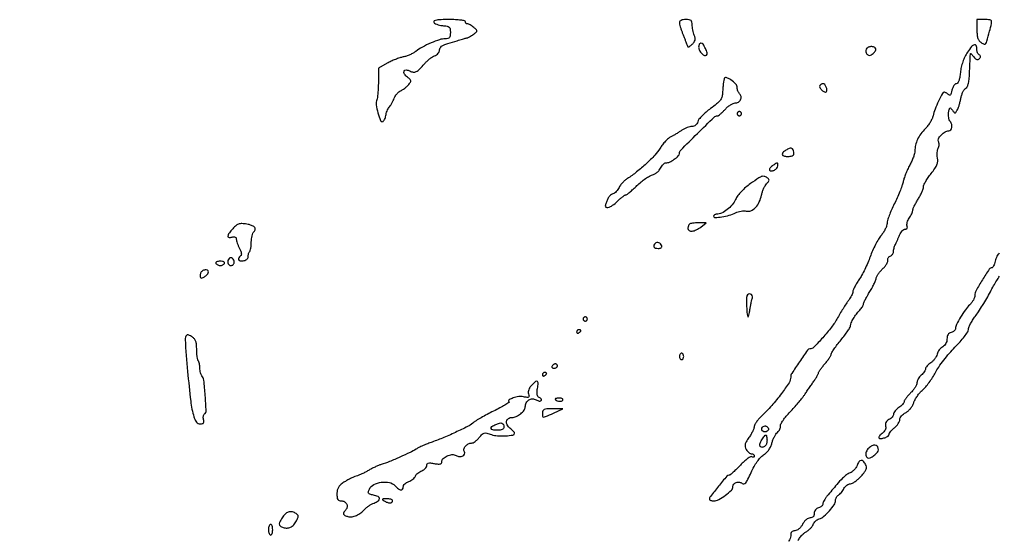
# Model space of a CAD drawing. Extents: x 0 to 2558, y 0 to 3412.
# Drawn here: x 1227.7 to 1685, y 3168.9 to 3412 of the extents above; entities that cross this region are included whole.
import ezdxf

# ---------------------------------------------------------------- set-up
doc = ezdxf.new("R2010")
doc.units = 0

msp = doc.modelspace()

# ---------------------------------------------------------------- linework, layer by layer
for points in [[(1286.775, 2242.902503, 0.000001), (1177.44536, 2242.627485, 0.134519)], [(1176.555032, 2242.380365, -0.000002), (1098.265318, 2241.934774, -0.000173)], [(1685.456973, 3302.744043, 0.105544), (1684.911469, 3302.249149, 0.035625), (1684.345198, 3301.330648, 0.033577), (1683.846279, 3300.195571, 0.03271), (1683.498692, 3298.994043, -0.023313), (1683.1901, 3297.847055, -0.034495), (1682.805439, 3296.8795, -0.037143), (1682.404205, 3296.181349, -0.248676), (1682.062125, 3296, 0.250367), (1680.745125, 3295.296433, 0.008875), (1677.528142, 3290.296784, 0.012448), (1674.596333, 3285.282718, 0.126725), (1674, 3282.967635, -0.085324), (1673.837049, 3282.019689, -0.038569), (1673.324153, 3280.863636, -0.036726), (1672.579667, 3279.697234, -0.041464), (1671.699244, 3278.702251, 0.044948), (1669.600183, 3276.296557, 0.021574), (1667.337833, 3272.876819, 0.018371), (1665.454383, 3269.466384, 0.117496), (1665, 3267.559471, -0.13386), (1664.851135, 3267.013386, -0.073199), (1664.4125, 3266.469202, -0.064368), (1663.76477, 3266.009038, -0.058404), (1663, 3265.710251, 0.083151), (1662.124676, 3265.317572, 0.102223), (1661.496538, 3264.681906, 0.090895), (1661.123827, 3263.786441, 0.05333), (1661, 3262.628803, -0.062493), (1660.860757, 3261.519088, -0.063161), (1660.451747, 3260.482451, -0.065693), (1659.816064, 3259.616349, -0.078925), (1659.011807, 3259.006319, 0.067942), (1658.206023, 3258.422416, 0.041931), (1657.429339, 3257.5444, 0.041348), (1656.795099, 3256.527749, 0.057367), (1656.41661, 3255.523769, -0.063372), (1656.009904, 3254.48285, -0.036775), (1655.281502, 3253.352845, -0.036169), (1654.370003, 3252.310211, -0.050056), (1653.404802, 3251.529581, 0.033571), (1652.484487, 3250.834072, 0.038078), (1651.706411, 3250.048182, 0.041438), (1651.162826, 3249.289099, 0.135476), (1651, 3248.699188, -0.111927), (1650.864106, 3248.09973, -0.036827), (1650.4125, 3247.310018, -0.034545), (1649.765367, 3246.479899, -0.032881), (1649, 3245.732028, 0.047074), (1648.234723, 3244.94063, 0.040561), (1647.5875, 3243.981191, 0.042538), (1647.143415, 3243.006109, 0.085794), (1647, 3242.176454, -0.107946), (1646.802388, 3241.271787, -0.032032), (1646.12691, 3240.017979, -0.030506), (1645.1653, 3238.668713, -0.02867), (1644.027778, 3237.416667, 0.0175), (1642.887711, 3236.216771, 0.021875), (1641.920486, 3235.023368, 0.020771), (1641.209169, 3233.97425, 0.133233), (1641.027778, 3233.36501, -0.143232), (1640.853731, 3232.819788, -0.036425), (1640.273785, 3232.082242, -0.034111), (1639.458956, 3231.302434, -0.028809), (1638.5, 3230.591957, 0.036986), (1637.543368, 3229.858698, 0.040278), (1636.734375, 3229.011557, 0.043973), (1636.172625, 3228.179721, 0.127198), (1636, 3227.512131, -0.117501), (1635.849041, 3226.878625, -0.054381), (1635.384817, 3226.164649, -0.049612), (1634.706853, 3225.48521, -0.049026), (1633.905759, 3224.949564, 0.057546), (1633.028519, 3224.341182, 0.092135), (1632.467256, 3223.626476, 0.101548), (1632.233141, 3222.810972, 0.083427), (1632.3141, 3221.906883, -0.089349), (1632.384766, 3220.997507, -0.084965), (1632.137077, 3220.103224, -0.076076), (1631.572922, 3219.26351, -0.05414), (1630.718673, 3218.515504, 0.031851), (1629.959054, 3217.907869, 0.053471), (1629.417407, 3217.297216, 0.075556), (1629.153219, 3216.774432, 0.282821), (1629.234972, 3216.431695, 0.231418), (1630.226457, 3216.091457, 0.056606), (1631.952916, 3216.50911, 0.056968), (1633.524951, 3217.296327, 0.253406), (1634, 3218.173468, -0.144826), (1634.155162, 3218.697918, -0.029655), (1634.734375, 3219.484703, -0.028937), (1635.542926, 3220.349591, -0.023674), (1636.5, 3221.17866, 0.041696), (1637.456542, 3222.069521, 0.040124), (1638.265625, 3223.117652, 0.042907), (1638.823566, 3224.160111, 0.101764), (1639, 3225.018014, -0.11703), (1639.193509, 3225.833444, -0.058336), (1639.780723, 3226.724778, -0.052935), (1640.644627, 3227.555709, -0.051515), (1641.671301, 3228.195434, 0.065044), (1642.813304, 3228.950514, 0.043469), (1643.905467, 3230.077276, 0.042055), (1644.827194, 3231.427853, 0.048249), (1645.461557, 3232.854576, -0.046647), (1646.112291, 3234.330812, -0.025829), (1647.159444, 3236.000838, -0.025547), (1648.405242, 3237.596831, -0.037231), (1649.670299, 3238.854576, 0.040976), (1651.055693, 3240.252723, 0.017224), (1652.689472, 3242.338532, 0.016905), (1654.292168, 3244.70034, 0.021104), (1655.609482, 3247, -0.031182), (1657.141158, 3249.553231, -0.013719), (1659.463845, 3252.73803, -0.013516), (1662.119851, 3255.991814, -0.017656), (1664.729439, 3258.810315, 0.01417), (1667.130916, 3261.368044, 0.018788), (1669.158023, 3263.834215, 0.016349), (1670.673374, 3265.967076, 0.147309), (1671, 3267.051662, -0.098951), (1671.202559, 3268.065177, -0.022197), (1671.954688, 3269.667346, -0.022189), (1673.005932, 3271.471179, -0.019872), (1674.25, 3273.244457, 0.017942), (1675.760878, 3275.380462, 0.00741), (1677.657105, 3278.372088, 0.007321), (1679.597868, 3281.643261, 0.009349), (1681.284825, 3284.715617, -0.006583), (1682.804964, 3287.52083, -0.009222), (1684.241378, 3289.982478, -0.006078), (1685.500978, 3291.996882, -0.112029)], [(1591.332856, 3168.383168, -0.031218), (1592.466396, 3169.991505, -0.031802), (1593.743261, 3171.390095, -0.058496), (1594.968363, 3172.32224, 0.035352), (1596.127111, 3173.122215, 0.031999), (1597.203279, 3174.102666, 0.033477), (1598.052234, 3175.108539, 0.081867), (1598.4903, 3175.969437, -0.079147), (1598.885953, 3176.757494, -0.049948), (1599.56844, 3177.530832, -0.048828), (1600.414605, 3178.174532, -0.063358), (1601.301152, 3178.577058, 0.101151), (1603.519606, 3179.792684, 0.035442), (1606.132842, 3182.345728, 0.034128), (1608.316481, 3185.171161, 0.142411), (1608.959359, 3187.20031, -0.069048), (1609.075183, 3187.910007, -0.052349), (1609.385804, 3188.636063, -0.053151), (1609.832863, 3189.268861, -0.079177), (1610.354015, 3189.70031, 0.061126), (1610.956436, 3190.163604, 0.0249), (1611.657257, 3190.926029, 0.024187), (1612.337555, 3191.82995, 0.028354), (1612.889199, 3192.75, -0.058901), (1613.479282, 3193.610518, -0.053869), (1614.270134, 3194.339063, -0.057469), (1615.132398, 3194.835017, -0.102142), (1615.931592, 3195, 0.12334), (1616.853035, 3195.230813, 0.032116), (1618.160784, 3196.041789, 0.030645), (1619.577888, 3197.189085, 0.027112), (1620.906697, 3198.546515, 0.016956), (1622.496637, 3200.486235, 0.073382), (1623.216763, 3201.78517, 0.12195), (1623.345847, 3202.883307, 0.091682), (1622.975106, 3204.046515, 0.064646), (1621.918637, 3205.52476, 0.245244), (1620.88177, 3205.891748, 0.217424), (1619.892361, 3205.258964, 0.052621), (1618.993182, 3203.482067, -0.059167), (1618.455519, 3202.453127, -0.04209), (1617.632696, 3201.443576, -0.042558), (1616.668233, 3200.601495, -0.067445), (1615.706056, 3200.078342, 0.073646), (1614.051515, 3199.152103, 0.033769), (1612.196136, 3197.508692, 0.017796), (1609.58446, 3194.664502, 0.003197), (1604.944575, 3189.165049, 0.024718), (1604.200303, 3188.175787, 0.026048), (1603.571219, 3187.13458, 0.026859), (1603.127118, 3186.185603, 0.096296), (1603, 3185.531681, -0.136223), (1602.851359, 3184.996223, -0.072762), (1602.4125, 3184.461038, -0.063693), (1601.764809, 3184.006916, -0.057187), (1601, 3183.710251, 0.0816), (1600.191502, 3183.350538, 0.08438), (1599.551274, 3182.754322, 0.083929), (1599.141521, 3181.977061, 0.079589), (1599, 3181.09362, -0.065472), (1598.878229, 3180.167663, -0.124275), (1598.514246, 3179.515106, -0.129774), (1597.896977, 3179.131018, -0.074765), (1597.02568, 3179, 0.112878), (1596.117766, 3178.792387, 0.063938), (1595.16786, 3178.17368, 0.054977), (1594.265593, 3177.216617, 0.042236), (1593.5, 3176, -0.042236), (1592.734407, 3174.783383, -0.054977), (1591.83214, 3173.82632, -0.063938), (1590.882234, 3173.207613, -0.112878), (1589.97432, 3173, 0.076549), (1589.072357, 3172.861097, 0.141998), (1588.460989, 3172.453776, 0.124203), (1588.111715, 3171.737747, 0.05172), (1588, 3170.660633, -0.104532), (1587.743746, 3169.448307, -0.0421), (1586.927028, 3167.956034, -0.035771)]]:
    msp.add_lwpolyline(points, format="xyb")
for points in [[(1421.243966, 3410.75, 0.179929), (1421.645094, 3410.247259, 0.044102), (1422.612832, 3409.776018, 0.039557), (1423.891151, 3409.400204, 0.030649), (1425.3273, 3409.189635, -0.021388), (1427.450874, 3408.918319, -0.139537), (1428.411262, 3408.457795, -0.175083), (1428.871541, 3407.614718, -0.038288), (1429, 3405.939635, -0.031489), (1428.902417, 3404.391675, -0.13919), (1428.548199, 3403.559711, -0.170928), (1427.855893, 3403.132301, -0.053679), (1426.627118, 3403, 0.079471), (1423.955948, 3402.57274, 0.0218), (1419.955735, 3401.063344, 0.022846), (1415.907999, 3399.107628, 0.042712), (1412.869032, 3397.111621, -0.040276), (1411.672483, 3396.317364, -0.022616), (1410.10828, 3395.541846, -0.022445), (1408.44723, 3394.897265, -0.033864), (1406.946817, 3394.502001, 0.031181), (1405.341556, 3394.088305, 0.014944), (1403.337503, 3393.369339, 0.014753), (1401.283377, 3392.491548, 0.020386), (1399.5, 3391.576409), (1395.5, 3389.313288), (1395.378849, 3382.713611, -0.008235), (1395.286656, 3380.067377, -0.009787), (1395.109661, 3377.574068, -0.00873), (1394.883213, 3375.483577, -0.060335), (1394.63259, 3374.484929, 0.12823), (1394.37618, 3372.191503, 0.029847), (1395.165651, 3368.363903, 0.025321), (1396.325244, 3364.789614, 0.400625), (1397.378881, 3364.287955, 0.142381), (1397.833488, 3364.59936, 0.051207), (1398.270891, 3365.259716, 0.045664), (1398.627807, 3366.124472, 0.040074), (1398.841175, 3367.078328, -0.03433), (1399.060689, 3368.11536, -0.025163), (1399.439172, 3369.229259, -0.025613), (1399.90712, 3370.252092, -0.050218), (1400.397814, 3371, 0.030207), (1400.946885, 3371.76813, 0.012232), (1401.604243, 3372.875432, 0.012051), (1402.25538, 3374.10452, 0.014996), (1402.797987, 3375.278065, -0.040111), (1403.381139, 3376.389286, -0.036428), (1404.151292, 3377.431752, -0.038384), (1404.982505, 3378.262238, -0.088464), (1405.741348, 3378.708654, 0.050177), (1406.542952, 3379.101386, 0.022507), (1407.511734, 3379.765358, 0.022012), (1408.481084, 3380.565168, 0.027885), (1409.298597, 3381.389631, 0.019873), (1410.362069, 3382.689594, 0.19037), (1410.54922, 3383.366636, 0.187472), (1410.224628, 3383.994419, 0.019182), (1408.904776, 3385.071827, -0.083509), (1407.517227, 3386.537816, -0.249642), (1407.381109, 3387.867625, -0.326756), (1408.350693, 3388.46459, -0.103274), (1410.081355, 3387.95646, 0.092043), (1411.683352, 3387.447132, 0.145839), (1413.093513, 3387.682492, 0.085967), (1414.648796, 3388.808224, 0.018314), (1416.899311, 3391.292185, -0.027853), (1417.998639, 3392.460003, -0.022596), (1419.297789, 3393.587372, -0.023156), (1420.593562, 3394.518778, -0.053453), (1421.661333, 3395.061339, 0.063638), (1422.560728, 3395.541558, 0.062385), (1423.317244, 3396.235297, 0.067499), (1423.827176, 3397.032166, 0.109045), (1424, 3397.81519, -0.128733), (1424.236114, 3398.717059, -0.096702), (1424.903601, 3399.501658, -0.067184), (1426.053826, 3400.189425, -0.028324), (1427.75, 3400.804934, -0.000551), (1432.133807, 3402.114873, -0.002483), (1434.700489, 3402.864897, -0.002625), (1436.395757, 3403.341538, -0.039117), (1437, 3403.458146, 0.098047), (1437.300878, 3403.553834, 0.008513), (1438.001534, 3403.955382, 0.01094), (1438.825455, 3404.47115, 0.008281), (1439.70735, 3405.07158, 0.01439), (1441.098487, 3406.114044, 0.209352), (1441.379129, 3406.645066, 0.221366), (1441.170768, 3407.194843, 0.016183), (1439.945919, 3408.314277, 0.022562), (1439.119627, 3408.959522, 0.024952), (1438.265075, 3409.504819, 0.025411), (1437.496192, 3409.892744, 0.104491), (1436.988569, 3410, -0.100219), (1436.61131, 3410.076384, -0.098215), (1436.290392, 3410.29375, -0.097662), (1436.075427, 3410.618345, -0.09787), (1436, 3411, 0.355622), (1435.665741, 3411.410529, 0.018249), (1433.854167, 3411.717033, 0.021421), (1431.430961, 3411.931502, 0.011361), (1428.416667, 3412, 0.00793), (1424.751177, 3411.941862, 0.03522), (1422.60909, 3411.722329, 0.078186), (1421.481797, 3411.337973, 0.366034)], [(1536, 3410.622124, 0.056338), (1536.084015, 3409.878862, 0.013064), (1536.397256, 3408.658438, 0.013322), (1536.83468, 3407.264203, 0.012688), (1537.352362, 3405.872124, -0.001945), (1537.919139, 3404.442791, -0.001677), (1538.503836, 3402.936514, -0.001688), (1539.025029, 3401.56658, -0.004889), (1539.373211, 3400.613881, 0.025996), (1539.830782, 3399.508874, 0.273463), (1540.22057, 3399.246561, 0.188194), (1540.742069, 3399.415661, 0.012492), (1541.958593, 3400.462527, 0.045012), (1542.868841, 3401.448926, 0.106988), (1543.29371, 3402.346411, 0.105487), (1543.31251, 3403.347429, 0.043002), (1542.937744, 3404.663746, -0.026602), (1542.578354, 3405.785192, -0.016976), (1542.275462, 3407.120931, -0.017055), (1542.067175, 3408.454532, -0.030216), (1542, 3409.5651, 0.050812), (1541.869791, 3410.843068, 0.173183), (1541.441979, 3411.547092, 0.14129), (1540.601481, 3411.903513, 0.030097), (1539, 3412, 0.034926), (1537.737923, 3411.911734, 0.072855), (1536.794316, 3411.635177, 0.108629), (1536.21149, 3411.194896, 0.178723)], [(1675, 3407.240547, 0.019705), (1675.095729, 3404.812453, 0.061377), (1675.422598, 3403.211561, 0.089287), (1676.039548, 3402.087893, 0.083275), (1677.022694, 3401.2179, 0.05312), (1678.429116, 3400.534864, 0.331017), (1679.14993, 3400.752607, 0.092422), (1679.691831, 3401.863677, 0.00325), (1680.939905, 3406.5, 0.008125), (1681.843331, 3410.188345, 0.161763), (1681.732587, 3411.328975, 0.270541), (1680.967196, 3411.880994, 0.024104), (1678.5, 3412), (1675, 3412)], [(1545, 3399.122445, 0.119835), (1545.372492, 3397.590572, 0.074452), (1546.461382, 3396.083543, 0.091679), (1547.739237, 3395.183513, 0.313773), (1548.686607, 3395.353273, 0.272911), (1548.954207, 3396.39023, 0.040195), (1548.157859, 3398.501815, 0.040349), (1547.025652, 3400.471758, 0.246971), (1546.021439, 3401, 0.178016), (1545.631617, 3400.856669, 0.092227), (1545.300048, 3400.448468, 0.072299), (1545.075543, 3399.840801, 0.052436)], [(1670.5572, 3396.726312, 0.032683), (1669.358245, 3394.60455, 0.028524), (1668.38389, 3392.247375, 0.028185), (1667.673438, 3389.763418, 0.029854), (1667.263327, 3387.262454, -0.016517), (1666.941897, 3384.911429, -0.04561), (1666.512543, 3383.297866, -0.0739), (1665.980875, 3382.321766, -0.235333), (1665.335097, 3382, 0.18473), (1664.759968, 3381.780005, 0.065628), (1664.17695, 3381.100391, 0.054141), (1663.673922, 3380.109612, 0.041079), (1663.3375, 3378.9375, -0.021595), (1662.998657, 3377.556333, -0.103727), (1662.619118, 3376.845588, -0.261916), (1662.175614, 3376.678003, -0.159932), (1661.6625, 3376.9375, 0.032866), (1661.198617, 3377.344103, 0.03254), (1660.683965, 3377.687891, 0.034339), (1660.194953, 3377.927265, 0.096944), (1659.823339, 3378, 0.275502), (1658.905959, 3377.453001, 0.011411), (1657.094199, 3373.909534, 0.01986), (1655.444689, 3370.115453, 0.038566), (1654.489874, 3366.953895, -0.055567), (1654.03417, 3365.611326, -0.026768), (1653.175093, 3364.007553, -0.026152), (1652.089883, 3362.413047, -0.033894), (1650.927085, 3361.080931, 0.039658), (1648.823985, 3358.614851, 0.047245), (1647.272656, 3355.981843, 0.05047), (1646.321341, 3353.267973, 0.059144), (1646, 3350.560853, -0.066567), (1645.842424, 3349.382501, -0.019746), (1645.294642, 3347.644723, -0.019434), (1644.517891, 3345.720746, -0.019826), (1643.598782, 3343.875953, 0.017721), (1642.626324, 3341.944488, 0.013323), (1641.690374, 3339.757311, 0.013513), (1640.919717, 3337.650516, 0.029957), (1640.473998, 3336, -0.034178), (1639.974248, 3334.209535, -0.010182), (1638.97151, 3331.552646, -0.010161), (1637.720423, 3328.60643, -0.010817), (1636.375216, 3325.774964, 0.012651), (1635.083066, 3323.029245, 0.014462), (1633.99147, 3320.340328, 0.013676), (1633.198001, 3318.018974, 0.075647), (1633, 3316.717742, -0.083127), (1632.811718, 3315.59307, -0.030306), (1632.192188, 3314.095866, -0.029046), (1631.302464, 3312.509012, -0.030741), (1630.25, 3311.067188, 0.038781), (1629.028757, 3309.336446, 0.015165), (1627.608768, 3306.77767, 0.014905), (1626.232979, 3303.903925, 0.017955), (1625.120274, 3301.12441, -0.015384), (1623.999398, 3298.282229, -0.011475), (1622.596449, 3295.217994, -0.011625), (1621.139386, 3292.388616, -0.02573), (1619.870274, 3290.319825, 0.014677), (1618.77135, 3288.614189, 0.017616), (1617.843143, 3286.946055, 0.016492), (1617.164565, 3285.503015, 0.101996), (1617, 3284.704683, -0.086507), (1616.875836, 3283.992402, -0.027096), (1616.453085, 3282.990686, -0.026168), (1615.850745, 3281.903288, -0.026175), (1615.138162, 3280.884859, 0.020541), (1614.202744, 3279.579502, 0.005593), (1612.834271, 3277.442223, 0.005648), (1611.33517, 3274.980776, 0.005847), (1609.909626, 3272.514199, -0.035396), (1607.039263, 3268.1627, -0.019145), (1602.942646, 3263.220917, -0.012238), (1598.756954, 3258.771979, -0.200473), (1596.908943, 3258, 0.244156), (1595.871245, 3257.461159, 0.004105), (1592.085518, 3251.983048, 0.005723), (1588.49763, 3246.566611, 0.144392), (1588, 3244.879343, -0.144548), (1587.218303, 3242.231906, -0.016732), (1583.645154, 3237.094112, -0.020335), (1579.118703, 3231.517194, -0.021748), (1574.25, 3226.455351, 0.02277), (1573.005886, 3225.156584, 0.026766), (1571.954688, 3223.815627, 0.027205), (1571.202619, 3222.607868, 0.126302), (1571, 3221.818542, -0.09217), (1570.847167, 3220.996506, -0.019575), (1570.268571, 3219.653486, -0.019857), (1569.463197, 3218.127579, -0.017723), (1568.51003, 3216.609918, 0.016716), (1567.213211, 3214.554286, 0.077569), (1566.701177, 3213.251746, 0.122494), (1566.72734, 3212.164302, 0.072733), (1567.250577, 3210.970371, 0.04204), (1567.814531, 3210.216513, 0.043793), (1568.489594, 3209.578796, 0.047883), (1569.170134, 3209.138998, 0.120082), (1569.740547, 3209, -0.082708), (1570.221555, 3208.919886, -0.092533), (1570.630036, 3208.688914, -0.100614), (1570.903176, 3208.344915, -0.118178), (1571, 3207.940983, -0.125988), (1570.911008, 3207.593412, -0.188837), (1570.673462, 3207.394864, -0.148083), (1570.313686, 3207.384462, -0.072238), (1569.888381, 3207.568984, 0.27138), (1569.208356, 3207.585022, 0.030544), (1567.853162, 3206.72119, 0.0298), (1566.224851, 3205.382388, 0.018313), (1564.466736, 3203.628001, -0.010304), (1562.745975, 3201.854992, -0.014704), (1561.141736, 3200.359475, -0.01057), (1559.76314, 3199.198789, -0.17131), (1559.199964, 3199, 0.22146), (1558.137432, 3198.505111, 0.004386), (1554.234807, 3193.779028, 0.005256), (1550.47464, 3189.042305, 0.166631), (1550, 3187.657629, 0.26197), (1550.142305, 3187.404662, 0.05954), (1550.6071, 3187.193178, 0.0469), (1551.274932, 3187.047805, 0.03016), (1552.066722, 3187, 0.126176), (1554.346651, 3187.584651, 0.034481), (1557.496559, 3189.608017, 0.031868), (1560.289657, 3191.978003, 0.203608), (1561, 3193.650074, -0.175439), (1561.430265, 3194.83858, -0.139319), (1562.565207, 3195.613793, -0.124933), (1564.043086, 3195.723089, -0.13022), (1565.368285, 3195.109314, 0.245948), (1566.179317, 3194.936109, 0.156457), (1567.003837, 3195.479047, 0.055107), (1568.00099, 3197.041699, 0.009347), (1569.506979, 3200.247438, -0.020656), (1570.886596, 3203.019506, -0.028167), (1572.367605, 3205.3848, -0.032057), (1573.878227, 3207.253496, -0.061424), (1575.345638, 3208.5, 0.047543), (1576.683053, 3209.573798, 0.045674), (1577.813555, 3210.894404, 0.045806), (1578.682671, 3212.39434, 0.048444), (1579.244879, 3214, -0.031929), (1579.699502, 3215.450009, -0.027209), (1580.356236, 3216.9125, -0.028119), (1581.103186, 3218.179506, -0.066574), (1581.825531, 3219, 0.054337), (1582.462103, 3219.688466, 0.05071), (1582.952521, 3220.513414, 0.054407), (1583.233735, 3221.344396, 0.104078), (1583.240888, 3222.045663, -0.179833), (1583.38074, 3222.919756, -0.02185), (1584.428067, 3224.596944, -0.023693), (1585.906341, 3226.54444, -0.017444), (1587.716028, 3228.560368, 0.00713), (1589.657542, 3230.63541, 0.007171), (1591.535333, 3232.761057, 0.007031), (1593.118947, 3234.659754, 0.028419), (1594, 3235.882783, -0.005748), (1594.763802, 3237.051266, -0.002118), (1595.867188, 3238.682624, -0.002099), (1597.087189, 3240.454021, -0.002522), (1598.25, 3242.10942, 0.008999), (1599.303358, 3243.651072, 0.012298), (1600.192188, 3245.078864, 0.009152), (1600.876543, 3246.291156, 0.124542), (1601, 3246.779115, -0.141622), (1601.136968, 3247.252985, -0.011138), (1601.869312, 3248.358625, -0.014449), (1602.82581, 3249.653565, -0.010541), (1603.959359, 3251.037774, 0.014292), (1605.095507, 3252.446583, 0.017982), (1606.061345, 3253.816412, 0.016283), (1606.781165, 3255.002139, 0.119882), (1606.959359, 3255.635119, -0.133351), (1607.172868, 3256.323079, -0.009115), (1608.309937, 3258.042466, -0.012514), (1609.77328, 3260.059839, -0.009046), (1611.5, 3262.236346, 0.009686), (1613.223752, 3264.414831, 0.013401), (1614.678125, 3266.438223, 0.00994), (1615.799329, 3268.162531, 0.140071), (1616, 3268.864796, -0.103761), (1616.286128, 3270.22874, -0.028411), (1617.287367, 3272.198016, -0.028174), (1618.671992, 3274.295314, -0.030512), (1620.25, 3276.165578, 0.024435), (1620.919832, 3276.940183, 0.027164), (1621.485938, 3277.750476, 0.027975), (1621.887555, 3278.48639, 0.111365), (1622, 3278.984977, -0.110274), (1622.136045, 3279.594325, -0.008449), (1622.88125, 3281.112831, -0.011272), (1623.850931, 3282.90628, -0.008349), (1625, 3284.845576, 0.012207), (1626.14869, 3286.818787, 0.015018), (1627.11875, 3288.7156, 0.013467), (1627.835826, 3290.339742, 0.097517), (1628, 3291.173508, -0.123074), (1628.184687, 3291.912451, -0.028113), (1628.859089, 3293.022261, -0.027436), (1629.805074, 3294.248444, -0.023715), (1630.924557, 3295.427721, 0.028589), (1632.008953, 3296.592556, 0.037686), (1632.84843, 3297.775559, 0.041508), (1633.363931, 3298.81906, 0.187731), (1633.367087, 3299.48577, -0.123206), (1633.303118, 3300.010846, -0.100773), (1633.484162, 3300.548485, -0.090912), (1633.883974, 3301.016467, -0.07918), (1634.442529, 3301.339573, 0.078902), (1635.037915, 3301.683546, 0.065313), (1635.542493, 3302.215499, 0.066678), (1635.883664, 3302.8469, 0.090808), (1636, 3303.482184, -0.044131), (1636.063337, 3304.198391, -0.022286), (1636.262142, 3305.083384, -0.021945), (1636.550618, 3305.985756, -0.030366), (1636.892399, 3306.763569, 0.010505), (1637.310471, 3307.620894, 0.004339), (1637.841715, 3308.797736, 0.00429), (1638.389797, 3310.06998, 0.005508), (1638.87096, 3311.25, -0.043655), (1639.396731, 3312.302154, -0.050571), (1640.075766, 3313.192187, -0.057771), (1640.798001, 3313.803735, -0.14786), (1641.447176, 3314, 0.091742), (1642.00933, 3314.104022, 0.159994), (1642.373289, 3314.400299, 0.153262), (1642.500042, 3314.865343, 0.082272), (1642.379425, 3315.453619, -0.113225), (1642.277516, 3316.171998, -0.046462), (1642.452299, 3317.146723, -0.042842), (1642.844053, 3318.20053, -0.042391), (1643.410809, 3319.176125, 0.024047), (1644.019063, 3320.140023, 0.023914), (1644.533175, 3321.159628, 0.024592), (1644.894696, 3322.091624, 0.080387), (1645, 3322.742378, -0.096207), (1645.141776, 3323.472386, -0.015054), (1645.734375, 3324.821968, -0.016268), (1646.542828, 3326.388647, -0.013545), (1647.5, 3328, 0.018081), (1648.457675, 3329.646022, 0.019493), (1649.268476, 3331.316831, 0.019429), (1649.84917, 3332.796571, 0.082593), (1650.009706, 3333.730128, -0.10891), (1650.225581, 3334.684513, -0.01997), (1651.064546, 3336.298577, -0.02062), (1652.220493, 3338.140226, -0.017462), (1653.58702, 3339.988432, 0.017021), (1655.363588, 3342.386787, 0.053864), (1656.313248, 3344.142247, 0.077021), (1656.681482, 3345.683481, 0.069658), (1656.585941, 3347.320294, -0.037364), (1656.436099, 3348.535344, -0.031299), (1656.455026, 3349.83431, -0.032442), (1656.625103, 3351.023908, -0.071252), (1656.938852, 3351.885744, 0.06284), (1657.231857, 3352.650504, 0.054017), (1657.345668, 3353.504822, 0.056306), (1657.273545, 3354.322441, 0.088504), (1657.014619, 3354.976346, -0.271478), (1656.985177, 3356.23452, -0.063688), (1658.284274, 3358.001429, -0.060646), (1660.116698, 3359.509067, -0.142789), (1661.80074, 3360, 0.20674), (1662.753692, 3360.41162, 0.147964), (1663.277291, 3361.46439, 0.110397), (1663.202179, 3362.902816, 0.090067), (1662.527653, 3364.293069, -0.075162), (1662.085232, 3365.140129, -0.040786), (1661.794198, 3366.281044, -0.039504), (1661.683557, 3367.51716, -0.049838), (1661.785906, 3368.660372, -0.010393), (1662.124529, 3370.25168, -0.219781), (1662.414929, 3370.623445, -0.346018), (1662.792509, 3370.550333, -0.020481), (1663.567633, 3369.57662, 0.016695), (1664.379317, 3368.540991, 0.234367), (1664.800119, 3368.356983, 0.244434), (1665.190066, 3368.584237, 0.01807), (1665.831864, 3369.685834, 0.036602), (1666.260823, 3370.650987, 0.012814), (1666.737902, 3372.09338, 0.012646), (1667.183462, 3373.712679, 0.014445), (1667.52517, 3375.282478, -0.032435), (1667.907916, 3376.779606, -0.034594), (1668.474897, 3378.181614, -0.03692), (1669.129439, 3379.305775, -0.115388), (1669.771525, 3379.892015, 0.158485), (1670.514525, 3380.695616, 0.053379), (1671.030853, 3382.226858, 0.034201), (1671.386591, 3384.577625, 0.010772), (1671.600828, 3388.127946, -0.000874), (1671.716707, 3390.989325, -0.001319), (1671.828578, 3393.481334, -0.000502), (1671.932586, 3395.623958, -0.031464), (1671.975037, 3396, -0.534132), (1672.109821, 3396.059275, -0.045174), (1672.469973, 3395.781413, -0.029608), (1672.964064, 3395.265898, -0.014367), (1673.53555, 3394.553747, 0.035364), (1674.281744, 3393.699898, 0.114554), (1674.91783, 3393.306607, 0.171999), (1675.505825, 3393.315434, 0.107846), (1676.090879, 3393.690879, 0.04804), (1676.537312, 3394.23246, 0.14999), (1676.6734, 3394.679307, 0.180235), (1676.525583, 3395.073479, 0.075595), (1676.087132, 3395.446149, -0.102199), (1675.670525, 3395.839951, -0.051895), (1675.319345, 3396.473495, -0.048475), (1675.080613, 3397.230282, -0.052222), (1675, 3398, 0.086481), (1674.685293, 3399.805898, 0.39505), (1673.820971, 3400.248501, 0.15468), (1672.462472, 3399.346514, 0.024519)], [(1624.75, 3399.253989, 0.136532), (1623.623116, 3398.643565, 0.159612), (1623.056732, 3397.572475, 0.160607), (1623.235434, 3396.379024, 0.138398), (1624.095961, 3395.440693, 0.24856), (1625.326212, 3395.358971, 0.092058), (1626.800289, 3396.37724, 0.103063), (1627.71305, 3397.778701, 0.316377), (1627.457143, 3398.820171, 0.092345), (1626.963873, 3399.111083, 0.047484), (1626.267098, 3399.291818, 0.04498), (1625.490357, 3399.345499, 0.051084)], [(1556.85194, 3384.25, 0.013848), (1556.619597, 3382.873472, 0.009253), (1556.426668, 3381.286993, 0.008134), (1556.269946, 3379.474251, 0.005533), (1556.14806, 3377.407528, -0.072941), (1555.804191, 3375.652347, -0.083332), (1554.976679, 3374.156744, -0.054215), (1553.409804, 3372.572782, -0.014388), (1550.58345, 3370.407528, 0.020103), (1548.465736, 3368.74642, 0.022859), (1546.581027, 3366.986899, 0.022833), (1545.133183, 3365.363724, 0.105658), (1544.564398, 3364.25, -0.066133), (1544.172389, 3363.306319, -0.086828), (1543.573124, 3362.593414, -0.09173), (1542.795798, 3362.152858, -0.08336), (1541.885318, 3362, 0.063169), (1540.901984, 3361.87527, 0.027166), (1539.639014, 3361.475352, 0.02635), (1538.323047, 3360.897643, 0.031492), (1537.15437, 3360.213964, -0.008613), (1535.956257, 3359.437437, -0.005581), (1534.545346, 3358.578857, -0.005611), (1533.148034, 3357.770845, -0.010581), (1532, 3357.155695, 0.061969), (1530.866331, 3356.389204, 0.024089), (1529.5, 3355.073658, 0.023404), (1528.140733, 3353.49021, 0.026808), (1527, 3351.854451, -0.047773), (1524.517659, 3348.594713, -0.019118), (1520.550394, 3344.620607, -0.019041), (1516.026831, 3340.732869, -0.027043), (1511.704463, 3337.661429, 0.037316), (1510.553051, 3336.807146, 0.027179), (1509.405163, 3335.700145, 0.027662), (1508.426713, 3334.523943, 0.052809), (1507.802706, 3333.466332, -0.044905), (1507.250926, 3332.496511, -0.038876), (1506.510233, 3331.589386, -0.040758), (1505.70283, 3330.871359, -0.08472), (1504.956214, 3330.486103, 0.068211), (1504.245335, 3330.148352, 0.047133), (1503.548366, 3329.591678, 0.047152), (1502.968321, 3328.914667, 0.068485), (1502.607327, 3328.216881, -0.006), (1502.331779, 3327.468216, -0.004291), (1502.006329, 3326.637146, -0.004332), (1501.682508, 3325.850469, -0.009262), (1501.416023, 3325.25, 0.332774), (1501.609462, 3324.325632, 0.262201), (1502.641237, 3324.106627, 0.076361), (1504.759417, 3325.145881, 0.041394), (1507, 3327, -0.012396), (1508.235299, 3328.14906, -0.016861), (1509.408444, 3329.11875, -0.013773), (1510.41723, 3329.853455, -0.151628), (1510.88936, 3330, 0.165345), (1511.389888, 3330.170172, 0.008039), (1512.783138, 3331.277447, 0.012354), (1514.410296, 3332.682592, 0.008534), (1516.184208, 3334.348756, -0.020035), (1518.095812, 3336.063238, -0.020026), (1520.138785, 3337.619471, -0.02033), (1522.027123, 3338.830576, -0.071049), (1523.363335, 3339.376343, 0.065243), (1524.481453, 3339.818022, 0.045486), (1525.604428, 3340.582039, 0.045673), (1526.564705, 3341.531259, 0.068201), (1527.194524, 3342.527588, -0.042686), (1527.727192, 3343.473541, -0.048291), (1528.393928, 3344.273729, -0.054461), (1529.088165, 3344.824647, -0.141429), (1529.695698, 3345, 0.113983), (1531.400009, 3345.39364, 0.039273), (1533.592971, 3346.685849, 0.036794), (1535.492638, 3348.236353, 0.206018), (1536, 3349.415444, -0.197988), (1536.640029, 3350.968414, -0.002467), (1544.399146, 3358.70619, -0.002496), (1552.228969, 3366.361008, -0.194681), (1553.807891, 3367, 0.159835), (1554.284399, 3367.156319, 0.017452), (1555.201532, 3367.88125, 0.019954), (1556.255789, 3368.851025, 0.014848), (1557.342416, 3370, -0.034012), (1558.514617, 3371.148019, -0.034652), (1559.824684, 3372.11875, -0.036867), (1561.077258, 3372.794477, -0.105646), (1562.039099, 3373, 0.134), (1563.554701, 3373.413609, 0.146493), (1564.58879, 3374.530211, 0.15662), (1564.799833, 3375.97125, 0.156279), (1564.132783, 3377.267217, -0.061779), (1563.698902, 3377.823967, -0.039109), (1563.332755, 3378.562211, -0.038857), (1563.08296, 3379.356857, -0.056784), (1563, 3380.08499, 0.189195), (1562.306402, 3381.8524, 0.056918), (1560.074036, 3383.767863, 0.074655), (1557.836136, 3384.838969, 0.444552)], [(1601.570027, 3381.113307, 0.279834), (1601.562752, 3380.188231, 0.073871), (1602.539658, 3378.993238, 0.076804), (1603.795581, 3378.161945, 0.31394), (1604.647705, 3378.314371, 0.223415), (1604.954452, 3379.165829, 0.076638), (1604.625973, 3380.469635, 0.076428), (1603.918725, 3381.617154, 0.21992), (1603.090402, 3382, 0.078824), (1602.677866, 3381.934558, 0.053384), (1602.24269, 3381.739534, 0.052664), (1601.851688, 3381.452521, 0.069808)], [(1563, 3368, 0.099038), (1563.076342, 3367.618362, 0.097945), (1563.29375, 3367.29375, 0.097945), (1563.618362, 3367.076342, 0.099038), (1564, 3367, 0.099038), (1564.381638, 3367.076342, 0.097945), (1564.70625, 3367.29375, 0.097945), (1564.923658, 3367.618362, 0.099038), (1565, 3368, 0.099038), (1564.923658, 3368.381638, 0.097945), (1564.70625, 3368.70625, 0.097945), (1564.381638, 3368.923658, 0.099038), (1564, 3369, 0.099038), (1563.618362, 3368.923658, 0.097945), (1563.29375, 3368.70625, 0.097945), (1563.076342, 3368.381638, 0.099038)], [(1585.75, 3350.919901, 0.061225), (1584.379621, 3349.87876, 0.254269), (1584.082429, 3348.920746, 0.281172), (1584.725195, 3348.224352, 0.069419), (1586.333333, 3348, 0.037324), (1588.143534, 3348.135318, 0.142442), (1589.160865, 3348.60461, 0.214013), (1589.535934, 3349.413995, 0.094955), (1589.32411, 3350.597766, 0.067929), (1588.803874, 3351.545411, 0.213979), (1588.18619, 3351.892126, 0.133307), (1587.302615, 3351.735752, 0.021802)], [(1579.442702, 3343.581761, 0.03361), (1578.743354, 3342.99442, 0.055583), (1578.250696, 3342.402323, 0.078326), (1578.019871, 3341.89447, 0.270219), (1578.108444, 3341.558222, 0.229437), (1579.066221, 3341.225518, 0.092225), (1580.424654, 3341.646721, 0.087805), (1581.594, 3342.553798, 0.186074), (1582, 3343.606989, 0.036869), (1581.923557, 3344.642265, 0.374478), (1581.620759, 3344.900828, 0.148947), (1581.051043, 3344.721103, 0.007517)], [(1569.243824, 3335.305896, 0.024744), (1567.00335, 3333.567603, 0.025265), (1564.961841, 3331.627854, 0.026935), (1563.302761, 3329.684211, 0.05265), (1562.243824, 3327.947372, -0.064113), (1560.608874, 3325.398658, -0.051411), (1558.26596, 3323.128399, -0.054018), (1555.700118, 3321.523367, -0.113244), (1553.41896, 3321, 0.064217), (1552.876465, 3320.930036, 0.081972), (1552.41682, 3320.724718, 0.09869), (1552.109307, 3320.420253, 0.149508), (1552, 3320.062871, 0.429383), (1552.680453, 3319.416596, 0.025858), (1555.800941, 3319.73983, 0.031276), (1559.313588, 3320.515935, 0.046639), (1562.241371, 3321.662287, -0.043244), (1563.458675, 3322.148452, -0.033618), (1564.84873, 3322.46854, -0.034559), (1566.195153, 3322.590078, -0.066808), (1567.267903, 3322.468897, 0.165885), (1569.44251, 3322.649524, 0.099869), (1571.584641, 3324.149017, 0.080871), (1573.339187, 3326.715817, 0.063145), (1574.377604, 3329.934383, -0.032346), (1574.749467, 3331.386852, -0.025106), (1575.33284, 3332.911186, -0.025695), (1576.024392, 3334.282467, -0.054327), (1576.722113, 3335.245432, 0.020504), (1577.619224, 3336.322353, 0.143148), (1577.86367, 3336.954097, 0.220305), (1577.675262, 3337.472089, 0.056126), (1576.960237, 3338.045737, 0.060195), (1575.583679, 3338.700106, 0.167717), (1574.528361, 3338.690777, 0.063648), (1573.142546, 3337.989781, 0.003734)], [(1330, 3316.321411, 0.093668), (1328.604953, 3315.474835, 0.029925), (1326.893031, 3313.739948, 0.027748), (1325.424878, 3311.861551, 0.146608), (1325.022236, 3310.633369, 0.256612), (1325.171331, 3310.344685, 0.1053), (1325.594032, 3310.174945, 0.068245), (1326.235116, 3310.15202, 0.03883), (1327, 3310.289749, -0.047866), (1327.875923, 3310.431211, -0.125899), (1328.496403, 3310.314439, -0.173613), (1328.865437, 3309.949149, -0.112141), (1329, 3309.35672, 0.064565), (1329.097323, 3308.606186, 0.018359), (1329.439548, 3307.4784, 0.018166), (1329.923577, 3306.221749, 0.018317), (1330.496333, 3305.007091, -0.026674), (1331.065958, 3303.744836, -0.057326), (1331.335923, 3302.71364, -0.08599), (1331.313023, 3301.951421, -0.206781), (1330.996333, 3301.497734, 0.108963), (1330.118988, 3300.645905, 0.276488), (1330.081768, 3299.792499, 0.223541), (1330.861403, 3299.218022, 0.084264), (1332.25, 3299.180449, 0.064588), (1333.143082, 3299.42769, 0.081306), (1333.868511, 3299.883839, 0.092661), (1334.342514, 3300.491541, 0.118052), (1334.512754, 3301.179421, -0.038629), (1334.572017, 3301.876485, -0.034735), (1334.738328, 3302.582078, -0.036464), (1334.978696, 3303.194858, -0.084875), (1335.262754, 3303.596087, 0.133006), (1335.549404, 3304.095644, 0.022346), (1335.783434, 3305.184059, 0.023095), (1335.945966, 3306.521533, 0.018689), (1336, 3307.966667, -0.029874), (1336.088442, 3309.445606, -0.030984), (1336.3525, 3310.885208, -0.032596), (1336.737588, 3312.09351, -0.103291), (1337.2, 3312.8, 0.061548), (1337.641215, 3313.365624, 0.106054), (1337.832908, 3313.928583, 0.12425), (1337.763506, 3314.457972, 0.105099), (1337.45, 3314.929237, 0.108325), (1336.10472, 3315.769929, 0.039519), (1333.923998, 3316.358778, 0.039686), (1331.653767, 3316.598968, 0.096478)], [(1540.666667, 3316.333333, 0.077955), (1540.410903, 3315.982401, 0.038133), (1540.195833, 3315.470833, 0.036641), (1540.049145, 3314.892744, 0.043841), (1540, 3314.333333, 0.27056), (1540.563023, 3313.369023, 0.157411), (1541.91674, 3313.092353, 0.087781), (1543.89559, 3313.673765, 0.050772), (1546, 3315), (1548.5, 3316.955528), (1544.916667, 3316.977764, 0.017279), (1543.495784, 3316.937473, 0.021899), (1542.190104, 3316.797635, 0.020622), (1541.129613, 3316.591787, 0.138995)], [(1524.6875, 3307.354167, 0.093249), (1524.070848, 3306.45172, 0.241718), (1524.117382, 3305.688046, 0.196257), (1524.805115, 3305.167385, 0.065198), (1526.083333, 3305, 0.055066), (1526.860897, 3305.085896, 0.098609), (1527.446404, 3305.345, 0.142962), (1527.755382, 3305.732137, 0.179733), (1527.770833, 3306.1875, 0.105531), (1527.235871, 3307.09629, 0.11722), (1526.393926, 3307.666264, 0.132907), (1525.468249, 3307.756771, 0.155894)], [(1319.5, 3298, 0.085235), (1319.838188, 3297.617226, 0.053414), (1320.342439, 3297.29375, 0.051777), (1320.925537, 3297.074147, 0.064269), (1321.5, 3297, 0.064269), (1322.074463, 3297.074147, 0.051777), (1322.657561, 3297.29375, 0.053414), (1323.161812, 3297.617226, 0.085235), (1323.5, 3298, 0.259199), (1323.517887, 3298.385721, 0.162984), (1323.190983, 3298.713525, 0.081563), (1322.488004, 3298.931662, 0.034543), (1321.5, 3299, 0.034543), (1320.511996, 3298.931662, 0.081563), (1319.809017, 3298.713525, 0.162984), (1319.482113, 3298.385721, 0.259199)], [(1325.63948, 3300.306147, 0.128822), (1325.066992, 3299.327196, 0.132661), (1325.05672, 3298.20489, 0.15216), (1325.59764, 3297.335619, 0.179946), (1326.5, 3297, 0.095012), (1327.072549, 3297.109789, 0.096907), (1327.559375, 3297.423289, 0.098834), (1327.885271, 3297.891133, 0.103216), (1328, 3298.440983, 0.098073), (1327.782775, 3299.537796, 0.128462), (1327.169706, 3300.350022, 0.172865), (1326.37668, 3300.618432, 0.194761)], [(1312.345077, 3293.456872, 0.043454), (1312.162863, 3292.82214, 0.049057), (1312.102934, 3292.190972, 0.055398), (1312.164424, 3291.654164, 0.141091), (1312.352295, 3291.314371, 0.314465), (1313.121028, 3291.17762, 0.055749), (1314.443234, 3291.978628, 0.053743), (1315.63316, 3293.11743, 0.1768), (1316, 3294.122445, 0.299386), (1315.530862, 3294.835717, 0.147902), (1314.406013, 3294.963991, 0.106206), (1313.110111, 3294.428653, 0.151396)], [(1567.569546, 3282.833158, 0.080208), (1567.336344, 3281.320438, 0.008785), (1567.423413, 3277.79397, 0.007661), (1567.628206, 3274.240968, 0.104008), (1567.98528, 3273, 0.652588), (1568.126316, 3273.010318, 0.016611), (1568.384638, 3273.821875, 0.015994), (1568.676565, 3274.99968, 0.008084), (1568.972594, 3276.5, -0.003357), (1569.278646, 3278.132231, -0.003557), (1569.600946, 3279.728906, -0.003393), (1569.897614, 3281.100048, -0.01624), (1570.097427, 3281.875, 0.181586), (1570.016458, 3282.960746, 0.196159), (1569.242479, 3283.681352, 0.213226), (1568.238948, 3283.623228, 0.197446)], [(1491, 3272, 0.099038), (1491.076342, 3271.618362, 0.097945), (1491.29375, 3271.29375, 0.097945), (1491.618362, 3271.076342, 0.099038), (1492, 3271, 0.099038), (1492.381638, 3271.076342, 0.097945), (1492.70625, 3271.29375, 0.097945), (1492.923658, 3271.618362, 0.099038), (1493, 3272, 0.099038), (1492.923658, 3272.381638, 0.097945), (1492.70625, 3272.70625, 0.097945), (1492.381638, 3272.923658, 0.099038), (1492, 3273, 0.099038), (1491.618362, 3272.923658, 0.097945), (1491.29375, 3272.70625, 0.097945), (1491.076342, 3272.381638, 0.099038)], [(1488, 3265.940983, 0.108972), (1488.078288, 3265.586039, 0.182303), (1488.29375, 3265.3746, 0.161196), (1488.6179, 3265.343488, 0.082592), (1489, 3265.5, 0.029505), (1489.382774, 3265.768994, 0.035638), (1489.70625, 3266.066025, 0.038439), (1489.934461, 3266.34829, 0.151918), (1490, 3266.559017, 0.210953), (1489.92554, 3266.727648, 0.081139), (1489.70625, 3266.870461, 0.061769), (1489.382849, 3266.967655, 0.042167), (1489, 3267, 0.105053), (1488.618444, 3266.918938, 0.099167), (1488.29375, 3266.688914, 0.09642), (1488.076123, 3266.345238, 0.093332)], [(1305.851589, 3264.518256, 0.218694), (1305.048365, 3262.350113, 0.002803), (1306.263643, 3247.457981, 0.007563), (1307.68999, 3233.544331, 0.04283), (1309.190582, 3226.25, 0.034757), (1309.747689, 3224.760807, 0.079806), (1310.408607, 3223.766719, 0.106005), (1311.213307, 3223.200027, 0.100925), (1312.194183, 3223, 0.051978), (1313.159536, 3223.100626, 0.180453), (1313.68092, 3223.430995, 0.177827), (1313.862959, 3224.025854, 0.050236), (1313.710511, 3224.999004, -0.050967), (1313.584758, 3225.809481, -0.05817), (1313.635024, 3226.592321, -0.06696), (1313.843082, 3227.232896, -0.143332), (1314.187609, 3227.615949, 0.271651), (1314.921833, 3229.003408, 0.007084), (1314.500066, 3236.274117, 0.009224), (1313.854141, 3243.387186, 0.163688), (1312.899325, 3245.45, -0.09601), (1312.553007, 3245.994405, -0.032321), (1312.264177, 3246.894479, -0.030768), (1312.066294, 3247.955527, -0.030725), (1312, 3249.033333, 0.025918), (1311.944797, 3250.09755, 0.028396), (1311.779687, 3251.117898, 0.029483), (1311.53964, 3251.964944, 0.110515), (1311.25, 3252.431851, -0.141499), (1310.957066, 3252.975474, -0.017997), (1310.720313, 3254.298111, -0.019925), (1310.554837, 3255.926195, -0.015362), (1310.5, 3257.710563, 0.022384), (1310.39775, 3259.993391, 0.062194), (1310.057729, 3261.559837, 0.084922), (1309.423329, 3262.700908, 0.075766), (1308.423463, 3263.618842, 0.025844), (1307.591958, 3264.117026, 0.03794), (1306.811404, 3264.45838, 0.042717), (1306.174611, 3264.621683, 0.242347)], [(1536, 3254.5, 0.064853), (1536.074694, 3253.926543, 0.082425), (1536.29375, 3253.440625, 0.098894), (1536.618646, 3253.115568, 0.148195), (1537, 3253, 0.148195), (1537.381354, 3253.115568, 0.098894), (1537.70625, 3253.440625, 0.082425), (1537.925306, 3253.926543, 0.064853), (1538, 3254.5, 0.064853), (1537.925306, 3255.073457, 0.082425), (1537.70625, 3255.559375, 0.098894), (1537.381354, 3255.884432, 0.148195), (1537, 3256, 0.148195), (1536.618646, 3255.884432, 0.098894), (1536.29375, 3255.559375, 0.082425), (1536.074694, 3255.073457, 0.064853)], [(1472, 3245.940983, 0.108972), (1472.078288, 3245.586039, 0.182303), (1472.29375, 3245.3746, 0.161196), (1472.6179, 3245.343488, 0.082592), (1473, 3245.5, 0.029505), (1473.382774, 3245.768994, 0.035638), (1473.70625, 3246.066025, 0.038439), (1473.934461, 3246.34829, 0.151918), (1474, 3246.559017, 0.210953), (1473.92554, 3246.727648, 0.081139), (1473.70625, 3246.870461, 0.061769), (1473.382849, 3246.967655, 0.042167), (1473, 3247, 0.105053), (1472.618444, 3246.918938, 0.099167), (1472.29375, 3246.688914, 0.09642), (1472.076123, 3246.345238, 0.093332)], [(1476.5, 3250, 0.139169), (1476.392057, 3249.620352, 0.191142), (1476.521475, 3249.29375, 0.138808), (1476.889346, 3249.073267, 0.066118), (1477.440983, 3249, 0.062283), (1478.037096, 3249.074545, 0.080552), (1478.542039, 3249.29375, 0.097988), (1478.879982, 3249.618621, 0.153634), (1479, 3250, 0.092995), (1478.928382, 3250.381732, 0.096318), (1478.723586, 3250.70625, 0.099231), (1478.418051, 3250.923444, 0.105429), (1478.059017, 3251, 0.089642), (1477.653442, 3250.926698, 0.053229), (1477.2129, 3250.70625, 0.051032), (1476.806203, 3250.382515, 0.06081)], [(1466.948848, 3240.948848, 0.045028), (1466.114879, 3239.949437, 0.065002), (1465.588513, 3238.927395, 0.074531), (1465.387423, 3237.919759, 0.089115), (1465.51233, 3236.961151, -0.045853), (1465.741274, 3235.916218, -0.301041), (1465.514529, 3235.459451, -0.167088), (1464.858509, 3235.330506, -0.015091), (1463.185651, 3235.61287, 0.081183), (1460.912788, 3235.693326, 0.050106), (1458.300478, 3235.090604, 0.066944), (1456.449529, 3234.172232, 0.471371), (1456.365983, 3233.300684, -0.475986), (1456.330899, 3232.961624, -0.00769), (1454.48308, 3231.793314, -0.013622), (1452.116967, 3230.434846, -0.007862), (1449.201629, 3228.923685, 0.006139), (1446.142825, 3227.351504, 0.00749), (1443.321729, 3225.802881, 0.0064), (1440.991212, 3224.43798, 0.05144), (1440, 3223.691624, -0.068961), (1437.713058, 3222.091573, -0.008003), (1432.088177, 3219.327252, -0.010415), (1425.921773, 3216.573903, -0.016319), (1420.5, 3214.492915, 0.0114), (1418.402393, 3213.711397, 0.009818), (1416.234375, 3212.797132, 0.009928), (1414.299914, 3211.889809, 0.027983), (1413, 3211.155207, -0.031154), (1410.204839, 3209.598901, -0.00783), (1405.463884, 3207.424083, -0.008359), (1400.50964, 3205.342814, -0.019417), (1396.714515, 3203.991094, 0.022884), (1395.418551, 3203.519361, 0.01104), (1393.803003, 3202.803837, 0.010923), (1392.148642, 3201.982421, 0.015395), (1390.714515, 3201.17365, -0.01535), (1389.300824, 3200.376233, -0.011747), (1387.709889, 3199.589218, -0.011912), (1386.184389, 3198.922427, -0.027329), (1385, 3198.511968, 0.032255), (1383.814135, 3198.087879, 0.013666), (1382.281695, 3197.375282, 0.013455), (1380.681608, 3196.522839, 0.017143), (1379.256833, 3195.647947, 0.032561), (1377.641306, 3194.419635, 0.078581), (1376.678417, 3193.273636, 0.087432), (1376.174826, 3191.965679, 0.047788), (1376.006833, 3190.25, 0.025909), (1376.090068, 3188.576782, 0.114396), (1376.4071, 3187.649133, 0.174174), (1377.019233, 3187.165369, 0.081154), (1378.031385, 3187, -0.133539), (1379.551161, 3186.586733, -0.146585), (1380.588167, 3185.470649, -0.156976), (1380.800307, 3184.02978, -0.156296), (1380.132783, 3182.732783, 0.049857), (1379.220613, 3181.617993, 0.231514), (1379.114934, 3180.816668, 0.20956), (1379.68669, 3180.186745, 0.041235), (1381.161673, 3179.667972, 0.098361), (1383.060396, 3179.554508, 0.068702), (1385.131423, 3180.135698, 0.060956), (1387.198946, 3181.354161, 0.049068), (1389.084036, 3183.118628, -0.043197), (1389.882069, 3183.883336, -0.023052), (1390.985888, 3184.690924, -0.022777), (1392.197438, 3185.417162, -0.032795), (1393.334036, 3185.936901, 0.051497), (1395.353817, 3186.953307, 0.274723), (1395.885585, 3188.012069, 0.279972), (1395.207422, 3188.968589, 0.052724), (1393.071846, 3189.635631, -0.021394), (1391.403135, 3190.044305, -0.179016), (1390.789253, 3190.498737, -0.221211), (1390.68956, 3191.186891, -0.03401), (1391.188604, 3192.514596, -0.172054), (1393.183993, 3194.579421, -0.083135), (1396.746357, 3195.665166, -0.081924), (1400.52324, 3195.538466, -0.157215), (1403.143006, 3194.076876, 0.035305), (1404.713816, 3192.612955, 0.135171), (1405.928509, 3192.083717, 0.297225), (1406.688971, 3192.43768, 0.140245), (1407, 3193.524751, -0.137505), (1407.183298, 3194.178666, -0.061808), (1407.741903, 3194.883677, -0.054485), (1408.559526, 3195.529352, -0.049101), (1409.525626, 3196.009743, 0.0419), (1410.537149, 3196.494718, 0.038061), (1411.488759, 3197.155449, 0.040192), (1412.248749, 3197.882627, 0.090423), (1412.66201, 3198.561596, -0.086159), (1413.064914, 3199.236339, -0.040914), (1413.787671, 3199.949649, -0.038952), (1414.68685, 3200.590461, -0.044527), (1415.636385, 3201.051853, 0.05392), (1416.540355, 3201.512242, 0.057149), (1417.305688, 3202.147728, 0.063947), (1417.826767, 3202.853566, 0.127741), (1418, 3203.520562, -0.129804), (1418.193205, 3204.252243, -0.202495), (1418.702752, 3204.643542, -0.093512), (1419.684937, 3204.711235, -0.016946), (1421.5, 3204.434022, 0.017684), (1423.249869, 3204.169409, 0.084083), (1424.257146, 3204.2229, 0.183172), (1424.791776, 3204.575589, 0.157614), (1425, 3205.219729, -0.200288), (1425.641341, 3206.756551, -0.091231), (1427.473682, 3208.005147, -0.085407), (1429.756008, 3208.577693, -0.142652), (1431.678882, 3208.171857, 0.102674), (1433.299853, 3207.693843, 0.128108), (1434.840877, 3207.962645, 0.198159), (1435.648925, 3208.82651, 0.232654), (1435.542025, 3209.932001, -0.205784), (1435.363244, 3211.133842, -0.105957), (1436.064052, 3212.51569, -0.094425), (1437.361451, 3213.612975, -0.129144), (1438.83488, 3214, 0.117059), (1439.589902, 3214.17922, 0.038444), (1440.574486, 3214.773384, 0.035855), (1441.603535, 3215.625282, 0.033635), (1442.524191, 3216.632798, -0.026327), (1443.873294, 3218.153182, -0.139761), (1444.831667, 3218.695126, -0.126604), (1445.980559, 3218.677963, -0.020045), (1448.148615, 3217.990902, 0.068913), (1451.014611, 3217.381934, 0.032773), (1454.794128, 3217.358369, 0.026405), (1458.247602, 3217.747083, 0.366705), (1459, 3218.63502, 0.174271), (1458.891714, 3218.93627, 0.016416), (1458.363515, 3219.534894, 0.01948), (1457.663187, 3220.222222, 0.014105), (1456.833241, 3220.93395, -0.103871), (1455.54763, 3222.513584, -0.165081), (1455.291448, 3224.220997, -0.201453), (1456.121812, 3225.499907, -0.150457), (1457.746109, 3226, 0.10346), (1459.773799, 3226.42411, 0.063992), (1461.869563, 3227.680894, 0.066597), (1463.472839, 3229.33496, 0.160561), (1464, 3230.934259, -0.116566), (1464.443572, 3232.811074, -0.133224), (1465.669343, 3234.183378, -0.14333), (1467.345959, 3234.687594, -0.142364), (1469.034841, 3234.210314, 0.044638), (1469.791325, 3233.826968, 0.06467), (1470.516057, 3233.64141, 0.084794), (1471.10061, 3233.669308, 0.202801), (1471.447896, 3233.915694, 0.158395), (1471.539803, 3234.292247, 0.122467), (1471.406746, 3234.695782, 0.095855), (1471.059013, 3235.066549, 0.06507), (1470.548647, 3235.342959, -0.139037), (1469.922, 3235.812171, -0.111575), (1469.569712, 3236.581226, -0.069138), (1469.488923, 3237.745733, -0.023025), (1469.685233, 3239.447744, 0.016717), (1470.023243, 3242.085597, 0.299247), (1469.641736, 3242.805142, 0.313819), (1468.850744, 3242.720641, 0.017702)], [(1478, 3234.606989, 0.291414), (1478.381399, 3234.008169, 0.069655), (1479.563391, 3233.645818, 0.0667), (1480.844913, 3233.613548, 0.231296), (1481.526992, 3234.043674, 0.214542), (1481.57458, 3234.405148, 0.177225), (1481.339579, 3234.719079, 0.099152), (1480.806756, 3234.931736, 0.045552), (1480.059017, 3235, 0.017964), (1479.269748, 3234.971635, 0.029198), (1478.604836, 3234.884553, 0.029196), (1478.112513, 3234.760424, 0.327354)], [(1472, 3228, 0.041138), (1472.119421, 3226.550986, 0.365614), (1472.571303, 3226.166255, 0.104664), (1473.5167, 3226.362129, 0.003278), (1477.140796, 3227.978038), (1481.5, 3229.956076), (1476.75, 3229.978038, 0.012555), (1474.100432, 3229.923756, 0.087471), (1472.841005, 3229.642004, 0.190639), (1472.223474, 3229.04159, 0.106069)], [(1454, 3221.440983, -0.164437), (1453.793129, 3220.828966, -0.118321), (1453.229522, 3220.370082, -0.077913), (1452.294136, 3220.088633, -0.034204), (1451, 3220, -0.039164), (1448.840198, 3220.169433, -0.29446), (1448.111201, 3220.820919, -0.320433), (1448.432361, 3221.696833, -0.042606), (1450.25, 3222.723132, -0.041552), (1451.951666, 3223.336185, -0.149136), (1453.092911, 3223.298103, -0.217747), (1453.762411, 3222.664005, -0.096232)], [(1577.457295, 3221.069098, -0.221146), (1577.555025, 3220.246757, -0.174599), (1576.997313, 3219.53216, -0.137965), (1575.986908, 3219.232649, -0.142848), (1574.983688, 3219.510081, -0.189436), (1574.496365, 3220.160814, -0.165456), (1574.54728, 3221.014234, -0.147302), (1575.126679, 3221.730681, -0.150691), (1576, 3222, -0.08914), (1576.379855, 3221.931737, -0.053258), (1576.791891, 3221.726548, -0.051122), (1577.171806, 3221.425183, -0.061191)], [(1576.615958, 3213.441587, -0.08247), (1576.292345, 3212.890501, -0.065872), (1575.784644, 3212.423466, -0.066389), (1575.177544, 3212.10774, -0.086963), (1574.56277, 3212, -0.269347), (1573.803427, 3212.441051, -0.173833), (1573.622341, 3213.470317, -0.084708), (1574.183015, 3215.059953, -0.038413), (1575.405235, 3216.905726, -0.022242), (1576.021158, 3217.627915, -0.264065), (1576.35928, 3217.733928, -0.27437), (1576.614399, 3217.497176, -0.023604), (1576.834574, 3216.597312, -0.038977), (1576.92243, 3215.835689, -0.02653), (1576.908367, 3214.963236, -0.026799), (1576.804034, 3214.117546, -0.047554)], [(1625.25, 3212.259267, 0.095233), (1623.78421, 3210.812453, 0.112239), (1623.065238, 3209.004398, 0.179164), (1623.349099, 3207.601405, 0.259767), (1624.428571, 3207, 0.132956), (1625.677802, 3207.338164, 0.042325), (1627.267716, 3208.45727, 0.041159), (1628.617629, 3209.79321, 0.184784), (1628.984687, 3210.821429, 0.100602), (1628.678655, 3212.170379, 0.197425), (1627.892125, 3212.913968, 0.168813), (1626.704319, 3212.953219, 0.072012)], [(1398, 3187, 0.05437), (1399.417104, 3186.288872, 0.089354), (1400.7337, 3186.051693, 0.147327), (1401.636788, 3186.323695, 0.251537), (1402, 3187, 0.242407), (1401.80301, 3187.382445, 0.069028), (1401.192188, 3187.701752, 0.052836), (1400.303322, 3187.917643, 0.03458), (1399.25, 3187.984687, 0.011096), (1397.849063, 3187.945789, 0.155556), (1397.383071, 3187.771138, 0.461139), (1397.371881, 3187.487379, 0.043106)], [(1350.75, 3179.530467, 0.028012), (1349.432791, 3177.487605, 0.135463), (1349.097788, 3176.161277, 0.224666), (1349.5642, 3175.228985, 0.089638), (1350.859123, 3174.544713, 0.081869), (1352.718434, 3174.275187, 0.110579), (1354.363737, 3174.677263, 0.099321), (1355.804683, 3175.790829, 0.055926), (1357.063191, 3177.618074, 0.020099), (1357.743609, 3179.022329, 0.111175), (1357.900825, 3179.841699, 0.175941), (1357.655928, 3180.454508, 0.069676), (1356.953786, 3181.049724, 0.076792), (1355.234476, 3181.798534, 0.125055), (1353.651609, 3181.812232, 0.115861), (1352.170282, 3181.058166, 0.060206)], [(1344, 3173.5, 0.038131), (1344.073116, 3172.542644, 0.057076), (1344.29375, 3171.734375, 0.074992), (1344.617064, 3171.182831, 0.226478), (1345, 3171, 0.226478), (1345.382936, 3171.182831, 0.074992), (1345.70625, 3171.734375, 0.057076), (1345.926884, 3172.542644, 0.038131), (1346, 3173.5, 0.038131), (1345.926884, 3174.457356, 0.057076), (1345.70625, 3175.265625, 0.074992), (1345.382936, 3175.817169, 0.226478), (1345, 3176, 0.226478), (1344.617064, 3175.817169, 0.074992), (1344.29375, 3175.265625, 0.057076), (1344.073116, 3174.457356, 0.038131)]]:
    msp.add_lwpolyline(points, format="xyb", close=True)

doc.saveas('drawing.dxf')
